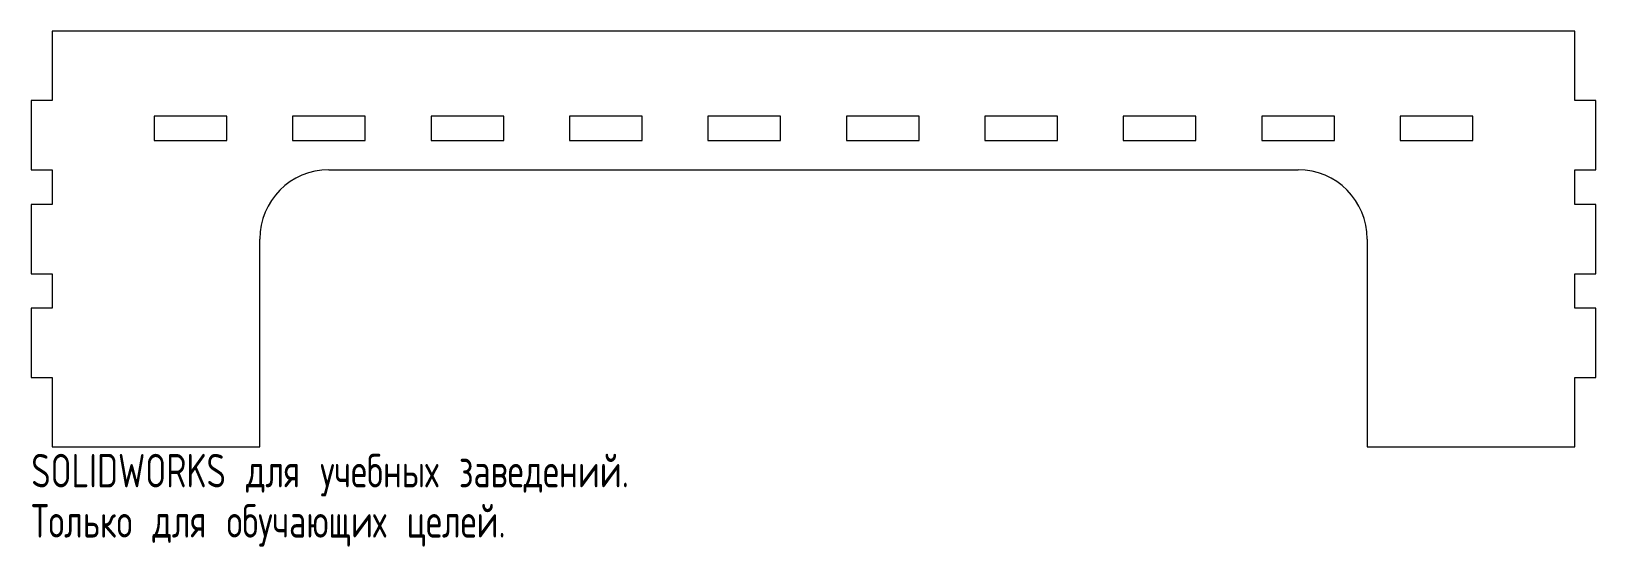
# Model space of a CAD drawing. Header units: millimetres. Extents: x -138 to 88, y -71 to 3.
import ezdxf

# ---------------------------------------------------------------- set-up
doc = ezdxf.new("R2010")
doc.units = ezdxf.units.MM
doc.styles.add('SLDTEXTSTYLE0', font='TXT', dxfattribs={"width": 0.7, "bigfont": 'bigfont'})

msp = doc.modelspace()

# ---------------------------------------------------------------- linework, layer by layer
at = {"color": 7, "linetype": 'Continuous', "lineweight": 15}
for p, q in [((-135, 3.21), (-135, -6.79)), ((85, 3.21), (-135, 3.21)), ((85, -6.79), (85, 3.21)), ((-138, -6.79), (-138, -16.79)), ((-135, -6.79), (-138, -6.79)), ((-120.25, -9.04), (-120.25, -12.54)), ((-109.75, -9.04), (-120.25, -9.04)), ((-109.75, -12.54), (-109.75, -9.04)), ((-100.25, -9.04), (-100.25, -12.54)), ((-89.75, -9.04), (-100.25, -9.04)), ((-89.75, -12.54), (-89.75, -9.04)), ((-80.25, -9.04), (-80.25, -12.54)), ((-69.75, -9.04), (-80.25, -9.04)), ((-69.75, -12.54), (-69.75, -9.04)), ((-60.25, -9.04), (-60.25, -12.54)), ((-49.75, -9.04), (-60.25, -9.04)), ((-49.75, -12.54), (-49.75, -9.04)), ((-40.25, -9.04), (-40.25, -12.54)), ((-29.75, -9.04), (-40.25, -9.04)), ((-29.75, -12.54), (-29.75, -9.04)), ((-20.25, -9.04), (-20.25, -12.54)), ((-9.75, -9.04), (-20.25, -9.04)), ((-9.75, -12.54), (-9.75, -9.04)), ((-0.25, -9.04), (-0.25, -12.54)), ((10.25, -9.04), (-0.25, -9.04)), ((10.25, -12.54), (10.25, -9.04)), ((19.75, -9.04), (19.75, -12.54)), ((30.25, -9.04), (19.75, -9.04)), ((30.25, -12.54), (30.25, -9.04)), ((39.75, -9.04), (39.75, -12.54)), ((50.25, -9.04), (39.75, -9.04)), ((50.25, -12.54), (50.25, -9.04)), ((59.75, -9.04), (59.75, -12.54)), ((70.25, -9.04), (59.75, -9.04)), ((70.25, -12.54), (70.25, -9.04)), ((88, -6.79), (85, -6.79)), ((88, -16.79), (88, -6.79)), ((-120.25, -12.54), (-109.75, -12.54)), ((-100.25, -12.54), (-89.75, -12.54)), ((-80.25, -12.54), (-69.75, -12.54)), ((-60.25, -12.54), (-49.75, -12.54)), ((-40.25, -12.54), (-29.75, -12.54)), ((-20.25, -12.54), (-9.75, -12.54)), ((-0.25, -12.54), (10.25, -12.54)), ((19.75, -12.54), (30.25, -12.54)), ((39.75, -12.54), (50.25, -12.54)), ((59.75, -12.54), (70.25, -12.54)), ((-138, -16.79), (-135, -16.79)), ((-135, -16.79), (-135, -21.79)), ((-95, -16.79), (45, -16.79)), ((85, -16.79), (88, -16.79)), ((85, -21.79), (85, -16.79)), ((-138, -21.79), (-138, -31.79)), ((-135, -21.79), (-138, -21.79)), ((88, -21.79), (85, -21.79)), ((88, -31.79), (88, -21.79)), ((-105, -56.79), (-105, -26.79)), ((55, -26.79), (55, -56.79)), ((-138, -31.79), (-135, -31.79)), ((-135, -31.79), (-135, -36.79)), ((85, -31.79), (88, -31.79)), ((85, -36.79), (85, -31.79)), ((-138, -36.79), (-138, -46.79)), ((-135, -36.79), (-138, -36.79)), ((88, -36.79), (85, -36.79)), ((88, -46.79), (88, -36.79)), ((-138, -46.79), (-135, -46.79)), ((-135, -46.79), (-135, -56.79)), ((85, -46.79), (88, -46.79)), ((85, -56.79), (85, -46.79)), ((-135, -56.79), (-105, -56.79)), ((55, -56.79), (85, -56.79))]:
    msp.add_line(p, q, dxfattribs=at)
for centre, start, end in [((-95, -26.79), 90, 180), ((45, -26.79), 0, 90)]:
    msp.add_arc(centre, 10, start, end, dxfattribs=at)

# ---------------------------------------------------------------- texts
at = {"color": 7, "linetype": 'Continuous', "char_height": 4.83362, "attachment_point": 1, "style": 'SLDTEXTSTYLE0'}
for s, insert in [('SOLIDWORKS \\M+18474\\M+1847C\\M+18491 \\M+18485\\M+18489\\M+18475\\M+18471\\M+1847E\\M+1848D\\M+18487 \\M+18478\\M+18470\\M+18472\\M+18475\\M+18474\\M+18475\\M+1847E\\M+18479\\M+1847A.', (-138, -57.81)), ('\\M+18453\\M+18480\\M+1847C\\M+1848E\\M+1847B\\M+18480 \\M+18474\\M+1847C\\M+18491 \\M+18480\\M+18471\\M+18485\\M+18489\\M+18470\\M+18490\\M+1848B\\M+18479\\M+18487 \\M+18488\\M+18475\\M+1847C\\M+18475\\M+1847A.', (-138, -65.06))]:
    msp.add_mtext(s, dxfattribs=dict(at, insert=insert))

doc.saveas('drawing.dxf')
